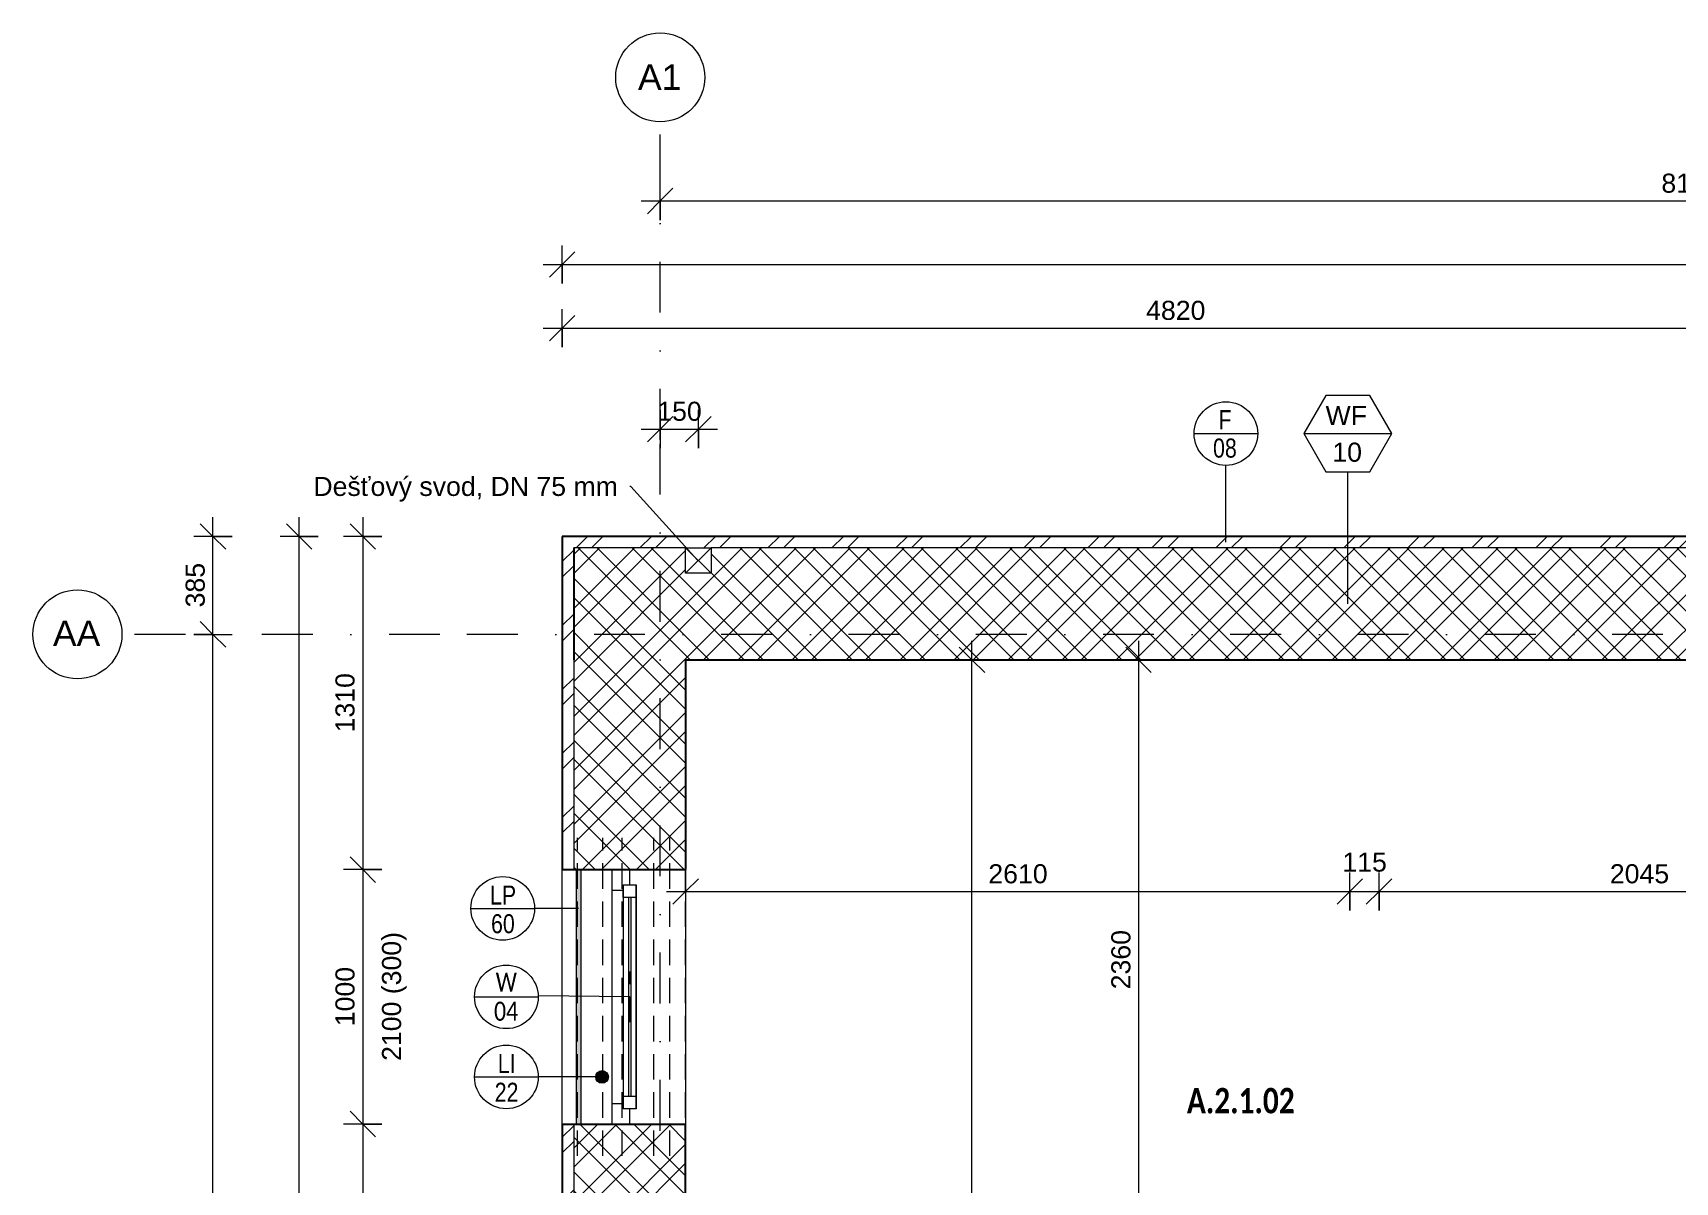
# Model space of a CAD drawing. Header units: millimetres. Extents: x -2533 to 40625, y -3604 to 14792.
# Drawn here: x -2466 to 3989, y 9497 to 14015 of the extents above; entities that cross this region are included whole.
import ezdxf

# ---------------------------------------------------------------- set-up
doc = ezdxf.new("R2010")
doc.units = ezdxf.units.MM
doc.linetypes.add('HA_Dash_3mm-S1mm', pattern=[150, 100, -50])
doc.linetypes.add('HA_DashDot_10mm-S3mm', pattern=[500, 200, -150, 0, -150])
for name, color, linetype, lineweight in [('A-____-____-DIMS', 9, 'Continuous', 5), ('A-____-____-DIMS-50', 9, 'Continuous', 5), ('A-AREA-____-IDEN', 9, 'Continuous', 9), ('A-FLOR-HRAL-IDEN', 9, 'Continuous', 9), ('A-FLOR-HRAL-OTLN', 9, 'Continuous', 9), ('A-GENM-____-HDLN', 9, 'HA_Dash_3mm-S1mm', 9), ('A-GENM-____-IDEN', 9, 'Continuous', 9), ('A-GENM-____-OTLN', 9, 'Continuous', 9), ('A-GLAZ-____-IDEN', 9, 'Continuous', 9), ('A-GLAZ-____-MCUT', 9, 'Continuous', 5), ('A-GLAZ-____-OTLN', 9, 'Continuous', 5), ('A-WALL-____-IDEN', 9, 'Continuous', 9), ('A-WALL-____-MCUT', 9, 'Continuous', 9), ('A-WALL-____-OTLN', 9, 'Continuous', 9), ('A-WALL-____-PATT', 9, 'Continuous', 25), ('G-____-____-TEXT', 9, 'Continuous', 5), ('M-HVAC-DUCT-OTLN', 9, 'Continuous', 9), ('S-GRID-____-IDEN', 9, 'Continuous', 9), ('S-GRID-____-OTLN', 9, 'Continuous', 5)]:
    doc.layers.add(name, color=color, linetype=linetype, lineweight=lineweight)
doc.styles.add('Arial', font='arial.ttf', dxfattribs={"height": 100})
doc.styles.add('Arial_1', font='arial.ttf', dxfattribs={"height": 75})
doc.styles.add('Arial_2', font='arial.ttf', dxfattribs={"width": 0.8, "height": 75})
doc.styles.add('Calibri', font='calibri.ttf', dxfattribs={"width": 0.8, "height": 75})
doc.styles.add('Calibri_B', font='calibrib.ttf', dxfattribs={"width": 0.8, "height": 100})
doc.dimstyles.new('Inner_Dimensions', dxfattribs={"dimscale": 304.8, "dimtxt": 76.519455, "dimasz": 0.328084, "dimexe": 0.246063, "dimexo": 0.0625, "dimgap": 0.032808, "dimtad": 1, "dimdec": 0, "dimzin": 0, "dimdsep": 46, "dimtxsty": 'Arial_1', "dimblk1": 'OBLIQUE', "dimblk2": 'OBLIQUE', "dimsah": 1, "dimcen": 0.09, "dimdle": 0.246063, "dimazin": 0, "dimtfac": 1, "dimtdec": 4, "dimtix": 1, "dimtmove": 2, "dimatfit": 3, "dimfxl": 0.246063, "dimfxlon": 1, "dimtvp": 1, "dimtolj": 1, "dimtzin": 0, "dimlwd": 9, "dimlwe": 9, "dimarcsym": 2})
doc.dimstyles.new('Inner_Dimensions_1', dxfattribs={"dimscale": 304.8, "dimtxt": 76.519455, "dimasz": 0.328084, "dimexe": 0.246063, "dimexo": 0.0625, "dimgap": 0.032808, "dimtad": 1, "dimdec": 0, "dimzin": 0, "dimdsep": 46, "dimtxsty": 'Arial_1', "dimblk1": 'OBLIQUE', "dimblk2": 'OBLIQUE', "dimsah": 1, "dimcen": 0.09, "dimdle": 0.246063, "dimazin": 0, "dimtfac": 1, "dimtdec": 4, "dimtix": 1, "dimtmove": 0, "dimatfit": 3, "dimfxl": 0.246063, "dimfxlon": 1, "dimtvp": 1, "dimtolj": 1, "dimtzin": 0, "dimlwd": 9, "dimlwe": 9, "dimarcsym": 2})
pattern_1 = [(45, (0, 0), (-106.066, 106.066), []), (45, (75, 0), (-106.066, 106.066), []), (315, (0, 0), (106.066, 106.066), []), (315, (75, 0), (106.066, 106.066), [])]
pattern_2 = [(45, (0, 0), (-125.7236, 125.7236), []), (45, (0, 190.5), (-125.7236, 125.7236), [])]

# ---------------------------------------------------------------- blocks, each defined once
blk = doc.blocks.new('HA_WD_SinglePanel - 1000x2100-2168132-DSP_2NP-A')
at = {"layer": 'A-GLAZ-____-MCUT'}
for p, q in [((-420, 70), (-500, 70)), ((-420, 25), (-420, 70)), ((500, 70), (420, 70)), ((420, 70), (420, 25)), ((-500, 0), (-440, 0)), ((-440, -25), (-440, 25)), ((-440, 25), (-390, 25)), ((-390, 25), (-390, -25)), ((390, 5), (-390, 5)), ((390, -25), (390, 25)), ((390, 25), (440, 25)), ((440, 25), (440, -25)), ((440, 0), (500, 0)), ((-390, -25), (-440, -25)), ((390, -5), (-390, -5)), ((440, -25), (390, -25))]:
    blk.add_line(p, q, dxfattribs=at)
at = {"layer": 'A-GLAZ-____-OTLN'}
for p, q in [((420, 70), (-420, 70)), ((440, 25), (-440, 25)), ((-440, -25), (-440, 25)), ((390, 25), (-390, 25)), ((440, 25), (440, -25)), ((-440, -25), (440, -25)), ((390, -25), (-390, -25))]:
    blk.add_line(p, q, dxfattribs=at)
blk = doc.blocks.new('Railing - Railing-1653174-DSP_2NP-A')
at = {"layer": 'A-FLOR-HRAL-OTLN'}
blk.add_hatch(color=256, dxfattribs=at).paths.add_polyline_path([(-310, 9725), (-310, 10725), (-330, 10725), (-330, 9725)])
for p, q in [((-330, 10725), (-330, 9725)), ((-310, 9725), (-310, 10725))]:
    blk.add_line(p, q, dxfattribs=at)
blk = doc.blocks.new('TB_Porotherm KPVarioUNI_1250mm - TB_Porotherm KPVarioUNI_1250mm-1997363-DSP_2NP-A')
at = {"layer": 'A-GENM-____-HDLN'}
for p, q in [((-625, 205), (625, 205)), ((-625, 105), (625, 105)), ((-625, 30), (625, 30)), ((-100, 0), (100, 0)), ((-625, -95), (625, -95)), ((-625, -157.5), (625, -157.5)), ((-625, -220), (625, -220))]:
    blk.add_line(p, q, dxfattribs=at)
blk = doc.blocks.new('Grid - Radius 3_5mm-353793-DSP_2NP-A')
at = {"layer": 'S-GRID-____-IDEN'}
blk.add_circle((0, 0), 3.5, dxfattribs=at)
blk = doc.blocks.new('DIMBLOCK30-DSP_2NP-A')
at = {"layer": 'A-____-____-DIMS-50', "lineweight": 9}
for p, q in [((-1169, 12035), (-1219, 12085)), ((-1169, 12110), (-1169, 10725)), ((-1094, 12035), (-1244, 12035)), ((-1169, 12035), (-1119, 11985)), ((-1169, 12035), (-1094, 12035)), ((-1094, 10725), (-1244, 10725)), ((-1169, 10725), (-1219, 10775)), ((-1169, 10725), (-1119, 10675)), ((-1169, 10725), (-1094, 10725))]:
    blk.add_line(p, q, dxfattribs=at)
at = {"layer": 'A-____-____-DIMS-50', "color": 0, "lineweight": 9, "insert": (-1276.4, 11264.6), "char_height": 75, "width": 276.883, "attachment_point": 1, "rotation": 90, "line_spacing_factor": 0.941778, "style": 'Arial_1'}
blk.add_mtext('1310', dxfattribs=at)
blk = doc.blocks.new('_Oblique')
at = {"color": 0, "linetype": 'ByBlock', "lineweight": -2}
blk.add_line((-0.5, -0.5), (0.5, 0.5), dxfattribs=at)
blk = doc.blocks.new('DIMBLOCK31-DSP_2NP-A')
at = {"layer": 'A-____-____-DIMS-50', "lineweight": 9}
for p, q in [((-1094, 10725), (-1244, 10725)), ((-1169, 10725), (-1219, 10775)), ((-1169, 10725), (-1169, 9725)), ((-1169, 10725), (-1119, 10675)), ((-1169, 10725), (-1094, 10725)), ((-1169, 9725), (-1219, 9775)), ((-1094, 9725), (-1244, 9725)), ((-1169, 9725), (-1119, 9675)), ((-1169, 9725), (-1094, 9725))]:
    blk.add_line(p, q, dxfattribs=at)
at = {"layer": 'A-____-____-DIMS-50', "color": 0, "lineweight": 9, "insert": (-1276.4, 10109.6), "char_height": 75, "width": 276.883, "attachment_point": 1, "rotation": 90, "line_spacing_factor": 0.941778, "style": 'Arial_1'}
blk.add_mtext('1000', dxfattribs=at)
blk = doc.blocks.new('DIMBLOCK32-DSP_2NP-A')
at = {"layer": 'A-____-____-DIMS-50', "lineweight": 9}
for p, q in [((-1169, 9725), (-1219, 9775)), ((-1094, 9725), (-1244, 9725)), ((-1169, 9725), (-1169, 5725)), ((-1169, 9725), (-1119, 9675)), ((-1169, 9725), (-1094, 9725)), ((-1169, 5725), (-1219, 5775)), ((-1094, 5725), (-1244, 5725)), ((-1169, 5725), (-1119, 5675)), ((-1169, 5725), (-1094, 5725))]:
    blk.add_line(p, q, dxfattribs=at)
at = {"layer": 'A-____-____-DIMS-50', "color": 0, "lineweight": 9, "insert": (-1276.4, 7499.2), "char_height": 75, "width": 276.883, "attachment_point": 1, "rotation": 90, "line_spacing_factor": 0.941778, "style": 'Arial_1'}
blk.add_mtext('4000', dxfattribs=at)
blk = doc.blocks.new('DIMBLOCK57-DSP_2NP-A')
at = {"layer": 'A-____-____-DIMS-50', "lineweight": 9}
for p, q in [((-385, 12778.7), (-385, 12928.7)), ((4435, 12778.7), (4435, 12928.7)), ((-460, 12853.7), (4435, 12853.7)), ((-385, 12853.7), (-435, 12803.7)), ((-385, 12853.7), (-335, 12903.7)), ((-385, 12853.7), (-385, 12778.7)), ((4435, 12853.7), (4385, 12803.7)), ((4435, 12853.7), (4485, 12903.7)), ((4435, 12853.7), (4435, 12778.7))]:
    blk.add_line(p, q, dxfattribs=at)
at = {"layer": 'A-____-____-DIMS-50', "color": 0, "lineweight": 9, "insert": (1909.6, 12961.1), "char_height": 75, "width": 276.883, "attachment_point": 1, "line_spacing_factor": 0.941778, "style": 'Arial_1'}
blk.add_mtext('4820', dxfattribs=at)
blk = doc.blocks.new('DIMBLOCK85-DSP_2NP-A')
at = {"layer": 'A-____-____-DIMS-50', "lineweight": 9}
for p, q in [((100, 10714), (100, 10564)), ((100, 10639), (100, 10714)), ((100, 10639), (150, 10689)), ((2710, 10564), (2710, 10714)), ((2710, 10639), (2760, 10689)), ((25, 10639), (2710, 10639)), ((100, 10639), (50, 10589)), ((2710, 10639), (2660, 10589)), ((2710, 10639), (2710, 10564))]:
    blk.add_line(p, q, dxfattribs=at)
at = {"layer": 'A-____-____-DIMS-50', "color": 0, "lineweight": 9, "insert": (1289.6, 10746.4), "char_height": 75, "width": 276.883, "attachment_point": 1, "line_spacing_factor": 0.941778, "style": 'Arial_1'}
blk.add_mtext('2610', dxfattribs=at)
blk = doc.blocks.new('DIMBLOCK86-DSP_2NP-A')
at = {"layer": 'A-____-____-DIMS-50', "lineweight": 9}
for p, q in [((2710, 10564), (2710, 10714)), ((2710, 10639), (2760, 10689)), ((2825, 10564), (2825, 10714)), ((2825, 10639), (2875, 10689)), ((2710, 10639), (2660, 10589)), ((2710, 10639), (2825, 10639)), ((2710, 10639), (2710, 10564)), ((2825, 10639), (2775, 10589)), ((2825, 10639), (2825, 10564))]:
    blk.add_line(p, q, dxfattribs=at)
at = {"layer": 'A-____-____-DIMS-50', "color": 0, "lineweight": 9, "insert": (2681, 10792.3), "char_height": 75, "width": 207.662, "attachment_point": 1, "line_spacing_factor": 0.941778, "style": 'Arial_1'}
blk.add_mtext('115', dxfattribs=at)
blk = doc.blocks.new('DIMBLOCK87-DSP_2NP-A')
at = {"layer": 'A-____-____-DIMS-50', "lineweight": 9}
for p, q in [((2825, 10564), (2825, 10714)), ((2825, 10639), (2875, 10689)), ((4870, 10564), (4870, 10714)), ((4870, 10639), (4920, 10689)), ((2825, 10639), (2775, 10589)), ((2825, 10639), (4870, 10639)), ((2825, 10639), (2825, 10564)), ((4870, 10639), (4820, 10589)), ((4870, 10639), (4870, 10564))]:
    blk.add_line(p, q, dxfattribs=at)
at = {"layer": 'A-____-____-DIMS-50', "color": 0, "lineweight": 9, "insert": (3732.1, 10746.4), "char_height": 75, "width": 276.883, "attachment_point": 1, "line_spacing_factor": 0.941778, "style": 'Arial_1'}
blk.add_mtext('2045', dxfattribs=at)
blk = doc.blocks.new('HA_TAG_WD - Type Mark-1527962-DSP_2NP-A')
at = {"layer": 'A-GLAZ-____-IDEN'}
blk.add_line((-2.5, 0), (2.5, 0), dxfattribs=at)
blk.add_circle((0, 0), 2.5, dxfattribs=at)
blk = doc.blocks.new('HA_TAG_WA_Partitions - Group _ Type Mark-556634-DSP_2NP-A')
at = {"layer": 'A-WALL-____-IDEN'}
for p, q in [((-1.73, 3), (-3.46, 0)), ((1.73, 3), (-1.73, 3)), ((3.46, 0), (1.73, 3)), ((-3.46, 0), (3.46, 0)), ((-3.46, 0), (-1.73, -3)), ((1.73, -3), (3.46, 0)), ((-1.73, -3), (1.73, -3))]:
    blk.add_line(p, q, dxfattribs=at)
blk = doc.blocks.new('DIMBLOCK110-DSP_2NP-A')
at = {"layer": 'A-____-____-DIMS-50', "lineweight": 9}
for p, q in [((1225.2, 6975), (1225.2, 11625)), ((1225.2, 11550), (1175.2, 11600)), ((1150.2, 11550), (1300.2, 11550)), ((1225.2, 11550), (1150.2, 11550)), ((1225.2, 11550), (1275.2, 11500)), ((1150.2, 6975), (1300.2, 6975)), ((1225.2, 6975), (1150.2, 6975)), ((1225.2, 6975), (1175.2, 7025)), ((1225.2, 6975), (1275.2, 6925))]:
    blk.add_line(p, q, dxfattribs=at)
at = {"layer": 'A-____-____-DIMS-50', "color": 0, "lineweight": 9, "insert": (1117.8, 9147.1), "char_height": 75, "width": 276.883, "attachment_point": 1, "rotation": 90, "line_spacing_factor": 0.941778, "style": 'Arial_1'}
blk.add_mtext('4575', dxfattribs=at)
blk = doc.blocks.new('DIMBLOCK154-DSP_2NP-A')
at = {"layer": 'A-____-____-DIMS-50', "lineweight": 9}
for p, q in [((1880.1, 11625), (1880.1, 9190)), ((1880.1, 11550), (1830.1, 11600)), ((1955.1, 11550), (1805.1, 11550)), ((1880.1, 11550), (1930.1, 11500)), ((1880.1, 11550), (1955.1, 11550)), ((1880.1, 9190), (1830.1, 9240)), ((1955.1, 9190), (1805.1, 9190)), ((1880.1, 9190), (1930.1, 9140)), ((1880.1, 9190), (1955.1, 9190))]:
    blk.add_line(p, q, dxfattribs=at)
at = {"layer": 'A-____-____-DIMS-50', "color": 0, "lineweight": 9, "insert": (1772.8, 10254.6), "char_height": 75, "width": 276.883, "attachment_point": 1, "rotation": 90, "line_spacing_factor": 0.941778, "style": 'Arial_1'}
blk.add_mtext('2360', dxfattribs=at)
blk = doc.blocks.new('DIMBLOCK175-DSP_2NP-A')
at = {"layer": 'A-____-____-DIMS-50', "lineweight": 9}
for p, q in [((-385, 13028.7), (-385, 13178.7)), ((24584, 13028.7), (24584, 13178.7)), ((-460, 13103.7), (24659, 13103.7)), ((-385, 13103.7), (-435, 13053.7)), ((-385, 13103.7), (-335, 13153.7)), ((-385, 13103.7), (-385, 13028.7)), ((24584, 13103.7), (24534, 13053.7)), ((24584, 13103.7), (24634, 13153.7)), ((24584, 13103.7), (24584, 13028.7))]:
    blk.add_line(p, q, dxfattribs=at)
at = {"layer": 'A-____-____-DIMS-50', "color": 0, "lineweight": 9, "insert": (12009.1, 13211.1), "char_height": 75, "width": 346.103, "attachment_point": 1, "line_spacing_factor": 0.941778, "style": 'Arial_1'}
blk.add_mtext('24969', dxfattribs=at)
blk = doc.blocks.new('HA_TAG_GM_Products - Generic-588599-DSP_2NP-A')
at = {"layer": 'A-GENM-____-IDEN'}
blk.add_line((-2.5, 0), (2.5, 0), dxfattribs=at)
blk.add_circle((0, 0), 2.5, dxfattribs=at)
blk = doc.blocks.new('DIMBLOCK181-DSP_2NP-A')
at = {"layer": 'A-____-____-DIMS-50', "lineweight": 9}
for p, q in [((-1757.7, 11650), (-1807.7, 11700)), ((-1832.7, 11650), (-1682.7, 11650)), ((-1757.7, 11650), (-1832.7, 11650)), ((-1757.7, 6850), (-1757.7, 11650)), ((-1757.7, 11650), (-1707.7, 11600)), ((-1832.7, 6850), (-1682.7, 6850)), ((-1757.7, 6850), (-1832.7, 6850)), ((-1757.7, 6850), (-1807.7, 6900)), ((-1757.7, 6850), (-1707.7, 6800))]:
    blk.add_line(p, q, dxfattribs=at)
at = {"layer": 'A-____-____-DIMS-50', "color": 0, "lineweight": 9, "insert": (-1865, 9134.6), "char_height": 75, "width": 276.883, "attachment_point": 1, "rotation": 90, "line_spacing_factor": 0.941778, "style": 'Arial_1'}
blk.add_mtext('4800', dxfattribs=at)
blk = doc.blocks.new('DIMBLOCK182-DSP_2NP-A')
at = {"layer": 'A-____-____-DIMS-50', "lineweight": 9}
for p, q in [((-1757.7, 12035), (-1807.7, 12085)), ((-1757.7, 11650), (-1757.7, 12110)), ((-1682.7, 12035), (-1832.7, 12035)), ((-1757.7, 12035), (-1707.7, 11985)), ((-1757.7, 12035), (-1682.7, 12035)), ((-1757.7, 11650), (-1807.7, 11700)), ((-1832.7, 11650), (-1682.7, 11650)), ((-1757.7, 11650), (-1832.7, 11650)), ((-1757.7, 11650), (-1707.7, 11600))]:
    blk.add_line(p, q, dxfattribs=at)
at = {"layer": 'A-____-____-DIMS-50', "color": 0, "lineweight": 9, "insert": (-1865, 11756), "char_height": 75, "width": 207.662, "attachment_point": 1, "rotation": 90, "line_spacing_factor": 0.941778, "style": 'Arial_1'}
blk.add_mtext('385', dxfattribs=at)
blk = doc.blocks.new('DIMBLOCK183-DSP_2NP-A')
at = {"layer": 'A-____-____-DIMS-50', "lineweight": 9}
for p, q in [((-1419, 12035), (-1469, 12085)), ((-1419, -460), (-1419, 12110)), ((-1344, 12035), (-1494, 12035)), ((-1419, 12035), (-1369, 11985)), ((-1419, 12035), (-1344, 12035)), ((-1344, -385), (-1494, -385)), ((-1419, -385), (-1469, -335)), ((-1419, -385), (-1369, -435)), ((-1419, -385), (-1344, -385))]:
    blk.add_line(p, q, dxfattribs=at)
at = {"layer": 'A-____-____-DIMS-50', "color": 0, "lineweight": 9, "insert": (-1526.4, 5680.8), "char_height": 75, "width": 346.103, "attachment_point": 1, "rotation": 90, "line_spacing_factor": 0.941778, "style": 'Arial_1'}
blk.add_mtext('12420', dxfattribs=at)
blk = doc.blocks.new('DIMBLOCK185-DSP_2NP-A')
at = {"layer": 'A-____-____-DIMS-50', "lineweight": 9}
for p, q in [((0, 13278.7), (0, 13428.7)), ((8100, 13278.7), (8100, 13428.7)), ((0, 13353.7), (50, 13403.7)), ((8100, 13353.7), (8150, 13403.7)), ((-75, 13353.7), (8100, 13353.7)), ((0, 13353.7), (-50, 13303.7)), ((0, 13353.7), (0, 13278.7)), ((8100, 13353.7), (8050, 13303.7)), ((8100, 13353.7), (8100, 13278.7))]:
    blk.add_line(p, q, dxfattribs=at)
at = {"layer": 'A-____-____-DIMS-50', "color": 0, "lineweight": 9, "insert": (3934.6, 13461.1), "char_height": 75, "width": 276.883, "attachment_point": 1, "line_spacing_factor": 0.941778, "style": 'Arial_1'}
blk.add_mtext('8100', dxfattribs=at)
blk = doc.blocks.new('DIMBLOCK189-DSP_2NP-A')
at = {"layer": 'A-____-____-DIMS-50', "lineweight": 9}
for p, q in [((0, 12532), (0, 12382)), ((0, 12457), (0, 12532)), ((150, 12382), (150, 12532)), ((-75, 12457), (225, 12457)), ((0, 12457), (-50, 12407)), ((0, 12457), (50, 12507)), ((150, 12457), (100, 12407)), ((150, 12457), (200, 12507)), ((150, 12457), (150, 12382))]:
    blk.add_line(p, q, dxfattribs=at)
at = {"layer": 'A-____-____-DIMS-50', "color": 0, "lineweight": 9, "insert": (-11.5, 12564.4), "char_height": 75, "width": 207.662, "attachment_point": 1, "line_spacing_factor": 0.941778, "style": 'Arial_1'}
blk.add_mtext('150', dxfattribs=at)
blk = doc.blocks.new('HA_TAG_cWA - Default-922888-DSP_2NP-A')
at = {"layer": 'A-WALL-____-IDEN'}
blk.add_line((-2.5, 0), (2.5, 0), dxfattribs=at)
blk.add_circle((0, 0), 2.5, dxfattribs=at)
blk = doc.blocks.new('HA_TAG_GM_Railings - Generic-2184224-DSP_2NP-A')
at = {"layer": 'A-FLOR-HRAL-IDEN'}
blk.add_line((-2.5, 0), (2.5, 0), dxfattribs=at)
blk.add_circle((0, 0), 2.5, dxfattribs=at)

msp = doc.modelspace()

# ---------------------------------------------------------------- hatches: boundary and pattern name
at = {"layer": 'A-GENM-____-IDEN'}
h = msp.add_hatch(color=256, dxfattribs=at)
edge = h.paths.add_edge_path()
edge.add_arc((-228.6, 9910.1), 25, 0, 360)
at = {"layer": 'A-WALL-____-PATT', "lineweight": 5}
h = msp.add_hatch(dxfattribs=at)
h.set_pattern_fill('FP_5', color=256, style=0, pattern_type=2)
h.set_pattern_definition(pattern_2)
h.paths.add_polyline_path([(11808.4, 11990), (15185, 11990), (15185, 12035), (9310, 12035), (9310, 11990)])
h.paths.add_polyline_path([(-340, 11990), (4435, 11990), (4435, 12035), (-385, 12035)])
h.paths.add_polyline_path([(6435, 11990), (8310, 11990), (8310, 12035), (6435, 12035)])
h.paths.add_polyline_path([(19460, 11990), (22500, 11990), (22545, 12035), (16185, 12035), (16185, 11990), (18611.6, 11990)])
h = msp.add_hatch(dxfattribs=at)
h.set_pattern_fill('FP_5', color=256, style=0, pattern_type=2)
h.set_pattern_definition(pattern_2)
h.paths.add_polyline_path([(-385, 410), (-340, 410), (-340, 1725), (-385, 1725)])
h.paths.add_polyline_path([(-385, 2725), (-340, 2725), (-340, 5100), (-385, 5100), (-385, 3707.5)])
h.paths.add_polyline_path([(-385, 5725), (-340, 5725), (-340, 9725), (-385, 9725), (-385, 7480.6)])
h.paths.add_polyline_path([(-385, 10725), (-340, 10725), (-340, 11990), (-385, 12035)])
h = msp.add_hatch(dxfattribs=at)
h.set_pattern_fill('FP_2', color=256, style=0, pattern_type=2)
h.set_pattern_definition(pattern_1)
h.paths.add_polyline_path([(10130.4, 11550), (15185, 11550), (15185, 11990), (13440, 11990), (13440, 11890.1), (13340, 11890.1), (13340, 11990), (9310, 11990), (9310, 11550), (9880.4, 11550)])
h.paths.add_polyline_path([(-340, 11550), (4435, 11550), (4435, 11990), (-340, 11990), (-340, 11890)])
h.paths.add_polyline_path([(6435, 11550), (8310, 11550), (8310, 11990), (6435, 11990)])
h.paths.add_polyline_path([(19095, 11550), (22500, 11550), (22500, 11990), (16185, 11990), (16185, 11550), (18845, 11550)])
h.paths.add_polyline_path([(9654.6, 11889.9), (9559.9, 11889.9), (9559.9, 11989.9), (9659.9, 11989.9), (9659.9, 11889.9)])
h.paths.add_polyline_path([(200, 11890), (100, 11890), (100, 11990), (200, 11990)])
h.paths.add_polyline_path([(19460, 11890), (19460, 11990), (19560, 11990), (19560, 11890)])
h = msp.add_hatch(dxfattribs=at)
h.set_pattern_fill('FP_2', color=256, style=0, pattern_type=2)
h.set_pattern_definition(pattern_1)
h.paths.add_polyline_path([(-340, 410), (100, 410), (100, 1725), (-340, 1725)])
h.paths.add_polyline_path([(-340, 2725), (100, 2725), (100, 5100), (-340, 5100), (-340, 3707.5)])
h.paths.add_polyline_path([(-340, 5725), (100, 5725), (100, 9725), (-340, 9725), (-340, 5925)])
h.paths.add_polyline_path([(-340, 10725), (100, 10725), (100, 11550), (-340, 11550)])

# ---------------------------------------------------------------- linework, layer by layer
at = {"layer": 'A-FLOR-HRAL-IDEN'}
msp.add_line((-320.9, 10572.6), (-494, 10572.6), dxfattribs=at)
at = {"layer": 'A-GENM-____-IDEN'}
msp.add_line((-228.6, 9910.1), (-479.6, 9910.1), dxfattribs=at)
msp.add_circle((-228.6, 9910.1), 25, dxfattribs=at)
at = {"layer": 'A-GLAZ-____-IDEN'}
msp.add_line((-120, 10225), (-479.6, 10229.4), dxfattribs=at)
at = {"layer": 'A-WALL-____-IDEN'}
for p, q in [((2223.1, 12012.5), (2223.1, 12314.2)), ((2702.8, 11770), (2702.8, 12289.2))]:
    msp.add_line(p, q, dxfattribs=at)
at = {"layer": 'A-WALL-____-MCUT', "lineweight": 25}
for p, q in [((4435, 12035), (-385, 12035)), ((-385, 12035), (-385, 10725)), ((-340, 11990), (-340, 11550)), ((100, 11550), (4435, 11550)), ((100, 11550), (100, 10725)), ((-385, 10725), (100, 10725)), ((-385, 9725), (100, 9725)), ((-385, 9725), (-385, 5725)), ((100, 6975), (100, 9725))]:
    msp.add_line(p, q, dxfattribs=at)
at = {"layer": 'A-WALL-____-MCUT'}
for p, q in [((100, 11990), (-340, 11990)), ((4435, 11990), (200, 11990)), ((-340, 11550), (-340, 10725)), ((-340, 9725), (-340, 5725))]:
    msp.add_line(p, q, dxfattribs=at)
at = {"layer": 'A-WALL-____-OTLN'}
for p, q in [((-385, 9725), (-385, 10725)), ((100, 10725), (100, 9725))]:
    msp.add_line(p, q, dxfattribs=at)
at = {"layer": 'G-____-____-TEXT', "color": 10, "lineweight": 9}
for p, q in [((-116, 12231.6), (-119.1, 12231.6)), ((146.6, 11941.1), (-116, 12231.6))]:
    msp.add_line(p, q, dxfattribs=at)
at = {"layer": 'M-HVAC-DUCT-OTLN', "lineweight": 5}
for p, q in [((100, 11990), (200, 11890)), ((100, 11890), (200, 11990)), ((100, 11990), (200, 11990)), ((100, 11890), (100, 11990)), ((200, 11990), (200, 11890)), ((200, 11890), (100, 11890))]:
    msp.add_line(p, q, dxfattribs=at)
at = {"layer": 'S-GRID-____-OTLN', "linetype": 'HA_DashDot_10mm-S3mm', "lineweight": 9}
for p, q in [((0, 12414.5), (0, 13664.5)), ((0, -1303.3), (0, 12414.5)), ((-865.5, 11650), (-2115.5, 11650)), ((24444.9, 11650), (-865.5, 11650))]:
    msp.add_line(p, q, dxfattribs=at)

# ---------------------------------------------------------------- block references
at = {"layer": 'A-FLOR-HRAL-IDEN', "xscale": 49.99999999999998, "yscale": 49.99999999999998, "zscale": 49.99999999999998}
msp.add_blockref('HA_TAG_GM_Railings - Generic-2184224-DSP_2NP-A', (-619, 10572.6), dxfattribs=at)
at = {"layer": 'A-FLOR-HRAL-OTLN'}
msp.add_blockref('Railing - Railing-1653174-DSP_2NP-A', (0, 0), dxfattribs=at)
at = {"layer": 'A-GENM-____-IDEN', "xscale": 49.99999999999998, "yscale": 49.99999999999998, "zscale": 49.99999999999998}
msp.add_blockref('HA_TAG_GM_Products - Generic-588599-DSP_2NP-A', (-604.6, 9910.1), dxfattribs=at)
at = {"layer": 'A-GENM-____-OTLN', "rotation": 90.00000000000021}
msp.add_blockref('TB_Porotherm KPVarioUNI_1250mm - TB_Porotherm KPVarioUNI_1250mm-1997363-DSP_2NP-A', (-120, 10225), dxfattribs=at)
at = {"layer": 'A-GLAZ-____-IDEN', "xscale": 49.99999999999998, "yscale": 49.99999999999998, "zscale": 49.99999999999998}
msp.add_blockref('HA_TAG_WD - Type Mark-1527962-DSP_2NP-A', (-604.6, 10225), dxfattribs=at)
at = {"layer": 'A-GLAZ-____-OTLN', "rotation": 90.00000000000001}
msp.add_blockref('HA_WD_SinglePanel - 1000x2100-2168132-DSP_2NP-A', (-120, 10225), dxfattribs=at)
at = {"layer": 'A-WALL-____-IDEN', "xscale": 49.99999999999998, "yscale": 49.99999999999998, "zscale": 49.99999999999998}
for name, p in [('HA_TAG_WA_Partitions - Group _ Type Mark-556634-DSP_2NP-A', (2702.8, 12439.2)), ('HA_TAG_cWA - Default-922888-DSP_2NP-A', (2223.1, 12439.2))]:
    msp.add_blockref(name, p, dxfattribs=at)
at = {"layer": 'S-GRID-____-IDEN', "xscale": 49.99999999999998, "yscale": 49.99999999999998, "zscale": 49.99999999999998}
msp.add_blockref('Grid - Radius 3_5mm-353793-DSP_2NP-A', (0, 13839.5), dxfattribs=at)
at = {"layer": 'S-GRID-____-IDEN', "xscale": 49.99999999999998, "yscale": 49.99999999999998, "zscale": 49.99999999999998, "rotation": 90}
msp.add_blockref('Grid - Radius 3_5mm-353793-DSP_2NP-A', (-2290.5, 11650), dxfattribs=at)

# ---------------------------------------------------------------- texts
at = {"layer": 'A-AREA-____-IDEN', "lineweight": 5, "insert": (2069.8, 9867.1), "char_height": 100, "width": 525.907, "attachment_point": 1, "style": 'Calibri_B'}
msp.add_mtext('A.2.1.02', dxfattribs=at)
at = {"layer": 'A-FLOR-HRAL-IDEN', "lineweight": 5, "char_height": 75, "attachment_point": 1, "style": 'Arial_2'}
for s, insert, width in [('LP', (-668.8, 10662.7), 125.063), ('60', (-664.8, 10550), 115.443)]:
    msp.add_mtext(s, dxfattribs=dict(at, insert=insert, width=width))
at = {"layer": 'A-GENM-____-IDEN', "lineweight": 5, "char_height": 75, "attachment_point": 1, "style": 'Arial_2'}
for s, insert, width in [('LI', (-638.4, 10000.2), 86.582), ('22', (-650.4, 9887.4), 115.443)]:
    msp.add_mtext(s, dxfattribs=dict(at, insert=insert, width=width))
at = {"layer": 'A-GLAZ-____-IDEN', "lineweight": 5, "insert": (-1093.4, 9973.2), "char_height": 75, "width": 629.325, "attachment_point": 1, "rotation": 90, "style": 'Arial_1'}
msp.add_mtext('2100 (300)', dxfattribs=at)
at = {"layer": 'A-GLAZ-____-IDEN', "lineweight": 5, "char_height": 75, "attachment_point": 1, "style": 'Calibri'}
for s, insert, width in [('W', (-646.4, 10320.3), 105.823), ('04', (-653, 10206), 121.856)]:
    msp.add_mtext(s, dxfattribs=dict(at, insert=insert, width=width))
at = {"layer": 'A-WALL-____-IDEN', "lineweight": 5, "char_height": 75, "attachment_point": 1}
for s, insert, width, style in [('F', (2193.9, 12531.5), 64.135, 'Arial_2'), ('WF', (2614.9, 12548.1), 208.439, 'Arial_1'), ('08', (2172.7, 12419.7), 115.443, 'Arial_2'), ('10', (2641.4, 12403.6), 144.304, 'Arial_1')]:
    msp.add_mtext(s, dxfattribs=dict(at, insert=insert, width=width, style=style))
at = {"layer": 'G-____-____-TEXT', "color": 7, "lineweight": 9, "char_height": 75, "attachment_point": 1, "style": 'Arial_1'}
for s, insert, width in [('Deš', (-1363, 12269.1), 224.472), ('ťový svod, DN 75 mm', (-1177.8, 12269.1), 1222.573)]:
    msp.add_mtext(s, dxfattribs=dict(at, insert=insert, width=width))
at = {"layer": 'S-GRID-____-IDEN', "lineweight": 5, "char_height": 100, "attachment_point": 1, "style": 'Arial'}
for s, insert, width in [('A1', (-87.4, 13890.3), 212.447), ('AA', (-2386.7, 11703.9), 232.489)]:
    msp.add_mtext(s, dxfattribs=dict(at, insert=insert, width=width))

# ---------------------------------------------------------------- dimensions: what is measured, and where the dimension line sits
at = {"layer": 'A-____-____-DIMS', "lineweight": 9}
for base, p1, p2, override, picture, middle in [((8100, 13353.7), (0, 13278.7), (8100, 13278.7), {"dimpost": '<>', "dimfxl": 8100}, 'DIMBLOCK185-DSP_2NP-A', (4050, 13402)), ((4435, 12853.7), (-385, 12778.7), (4435, 12778.7), {"dimpost": '<>', "dimfxl": 4820}, 'DIMBLOCK57-DSP_2NP-A', (2025, 12902)), ((150, 12457), (0, 12532), (150, 12382), {"dimpost": '<>', "dimfxl": 212.132034}, 'DIMBLOCK189-DSP_2NP-A', (75, 12505.3)), ((2710, 10639), (100, 10714), (2710, 10564), {"dimpost": '<>', "dimfxl": 2614.306791}, 'DIMBLOCK85-DSP_2NP-A', (1405, 10687.3)), ((4870, 10639), (2825, 10564), (4870, 10564), {"dimpost": '<>', "dimfxl": 2045}, 'DIMBLOCK87-DSP_2NP-A', (3847.5, 10687.3))]:
    dim = msp.add_linear_dim(base=base, p1=p1, p2=p2, dimstyle='Inner_Dimensions_1', override=override, dxfattribs=at)
    dim.commit()
    dim.dimension.update_dxf_attribs({"geometry": picture, "text_midpoint": middle})
for base, p1, p2, override, picture, middle in [((24584, 13103.7), (-385, 13028.7), (24584, 13028.7), {"dimpost": '<>', "dimfxl": 24968.994303}, 'DIMBLOCK175-DSP_2NP-A', (12182.2, 13161.1)), ((2825, 10639), (2710, 10564), (2825, 10564), {"dimpost": '<>', "dimfxl": 115}, 'DIMBLOCK86-DSP_2NP-A', (2784.8, 10742.3))]:
    dim = msp.add_linear_dim(base=base, p1=p1, p2=p2, dimstyle='Inner_Dimensions', override=override, dxfattribs=at)
    dim.commit()
    dim.dimension.update_dxf_attribs({"geometry": picture, "text_midpoint": middle, "dimtype": 160})
for base, p1, p2, override, picture, middle in [((-1757.7, 12035), (-1832.7, 11650), (-1682.7, 12035), {"dimpost": '<>', "dimfxl": 413.188819}, 'DIMBLOCK182-DSP_2NP-A', (-1806, 11842.5)), ((-1419, 12035), (-1344, -385), (-1344, 12035), {"dimpost": '<>', "dimfxl": 12420}, 'DIMBLOCK183-DSP_2NP-A', (-1467.3, 5825)), ((-1169, 10725), (-1094, 12035), (-1094, 10725), {"dimpost": '<>', "dimfxl": 1310}, 'DIMBLOCK30-DSP_2NP-A', (-1217.3, 11380)), ((-1757.7, 11650), (-1832.7, 6850), (-1832.7, 11650), {"dimpost": '<>', "dimfxl": 4800}, 'DIMBLOCK181-DSP_2NP-A', (-1806, 9250)), ((1225.2, 11550), (1150.2, 6975), (1150.2, 11550), {"dimpost": '<>', "dimfxl": 4575}, 'DIMBLOCK110-DSP_2NP-A', (1177.1, 9262.5)), ((1880.1, 9190), (1955.1, 11550), (1955.1, 9190), {"dimpost": '<>', "dimfxl": 2360}, 'DIMBLOCK154-DSP_2NP-A', (1831.8, 10370)), ((-1169, 9725), (-1094, 10725), (-1094, 9725), {"dimpost": '<>', "dimfxl": 1000}, 'DIMBLOCK31-DSP_2NP-A', (-1217.3, 10225))]:
    dim = msp.add_linear_dim(base=base, p1=p1, p2=p2, angle=90, dimstyle='Inner_Dimensions_1', override=override, dxfattribs=at)
    dim.commit()
    dim.dimension.update_dxf_attribs({"geometry": picture, "text_midpoint": middle})
dim = msp.add_linear_dim(base=(-1169, 5725), p1=(-1094, 9725), p2=(-1094, 5725), angle=90, dimstyle='Inner_Dimensions', override={"dimpost": '<>', "dimfxl": 4000}, dxfattribs=at)
dim.commit()
dim.dimension.update_dxf_attribs({"geometry": 'DIMBLOCK32-DSP_2NP-A', "text_midpoint": (-1226.4, 7637.7), "dimtype": 160, "text_rotation": 90})

doc.saveas('drawing.dxf')
